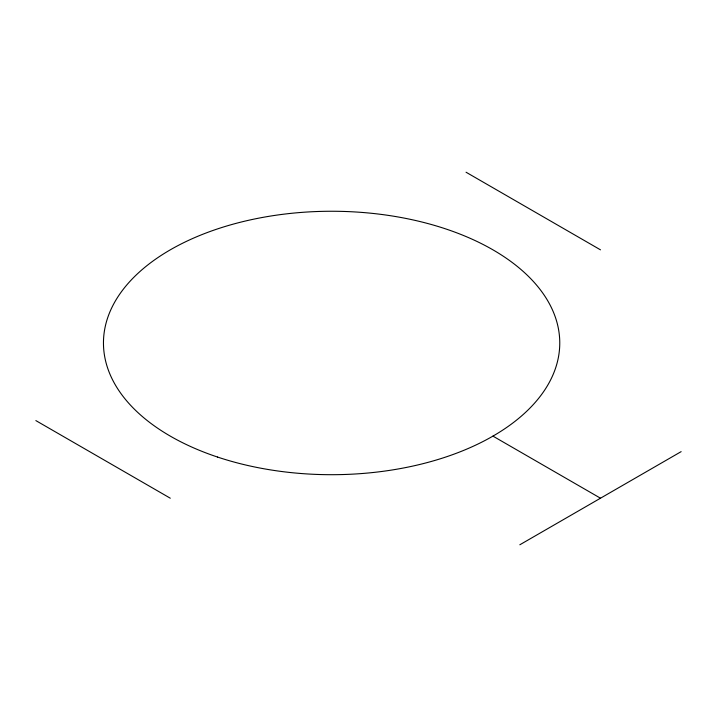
<?xml version="1.0" encoding="UTF-8"?>
<svg xmlns="http://www.w3.org/2000/svg" width="717" height="717" viewBox="0 0 717 717"><rect width="100%" height="100%" fill="white"/><g stroke="black" fill="none" stroke-linecap="round" stroke-linejoin="round"><path stroke-width="1.08" d="M519.825 544.777L681.15 451.638M466.05 172.223L600.487 249.839M492.938 436.115L600.487 498.207M35.85 420.592L170.287 498.207M217.538 457.052A228.149 131.722 0 0 0 559.762 342.977A228.149 131.722 0 0 0 217.538 228.902A228.149 131.722 0 0 0 217.538 457.052"/></g></svg>
